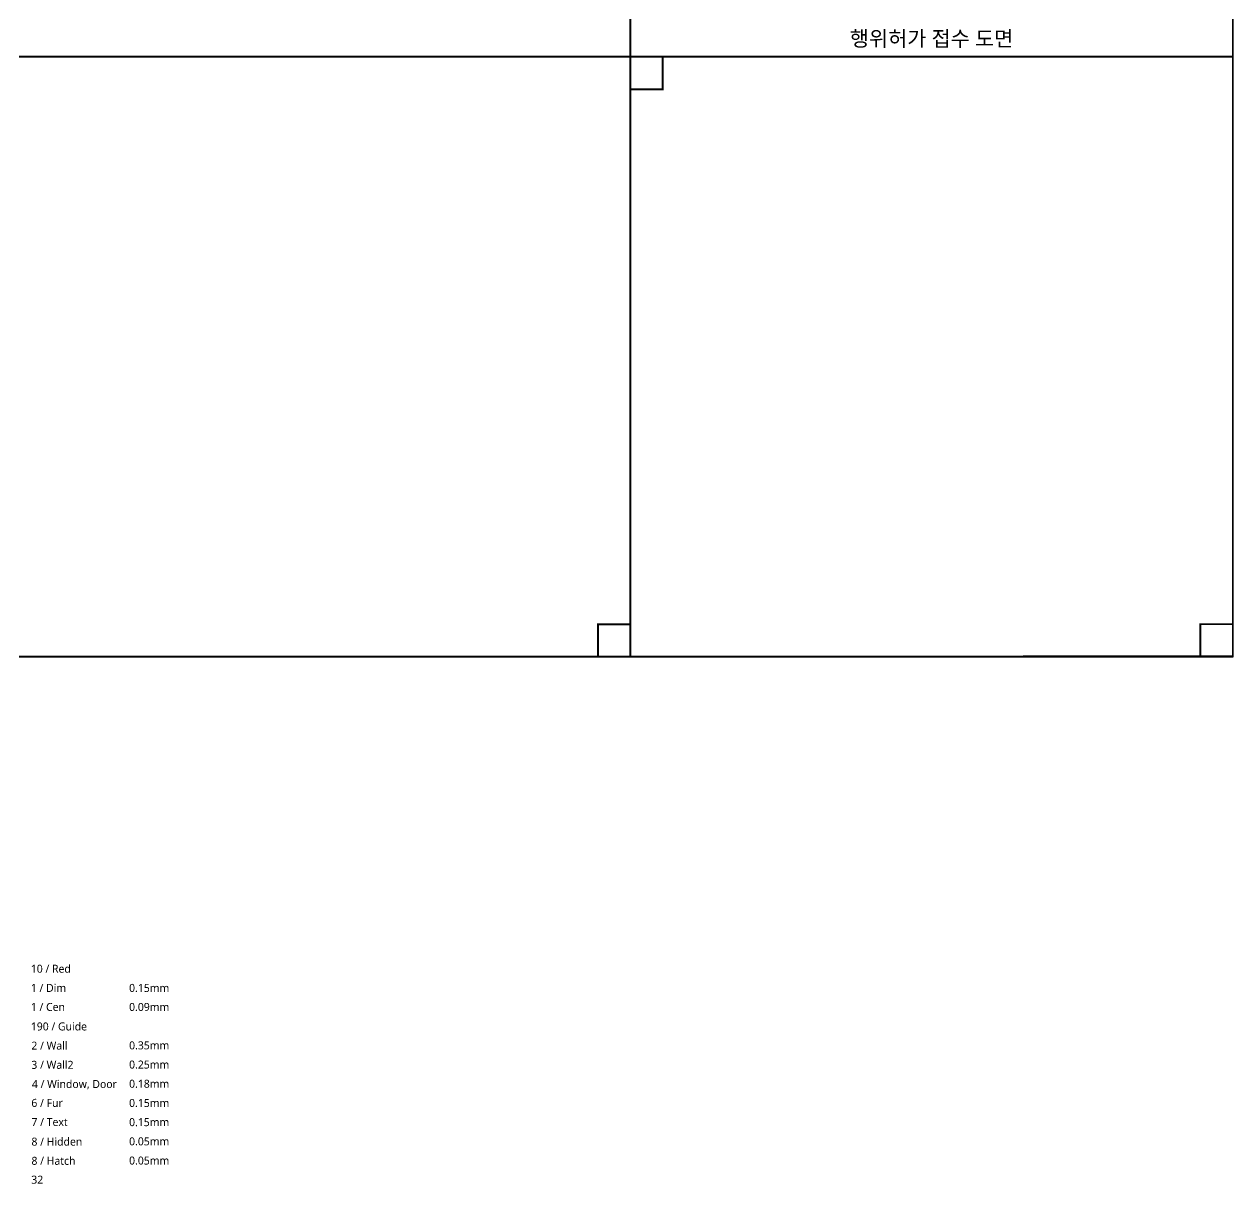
# Model space of a CAD drawing. Header units: inches. Extents: x 47110 to 276445, y 19043 to 183074.
# Drawn here: x 200851 to 276445, y 19422 to 91905 of the extents above; entities that cross this region are included whole.
import ezdxf
from ezdxf.enums import TextEntityAlignment as Align

# ---------------------------------------------------------------- set-up
doc = ezdxf.new("R2010")
doc.units = ezdxf.units.IN
doc.header["$LTSCALE"] = 50
doc.header["$MEASUREMENT"] = 0
doc.styles.add('맑은고딕', font='malgun.ttf')

msp = doc.modelspace()

# ---------------------------------------------------------------- linework, layer by layer
at = {"color": 32, "true_color": 0xcd6928}
msp.add_lwpolyline([(236709.2281377, 52380.7111131, 121.7664609, 121.7664609, 0), (276383.5645057, 52385.0444568, 121.7664609, 121.7664609, 0), (276383.5645057, 183013.0076855, 0, 0, 0)], format="xyseb", dxfattribs=at)
at = {"color": 32, "true_color": 0xcd6928, "const_width": 121.7664609}
for points in [[(238724.7066529, 182996.027182), (238738.6997472, 52380.9327777)], [(125748.1330942, 89866.7154522), (276383.5645057, 89866.7154522)], [(240757.7124717, 89866.7154522), (240757.7124717, 87837.2744379), (238728.2714574, 87837.2744379)], [(236709.2281377, 52367.8405652), (236709.2281377, 54397.2815795), (238738.669152, 54397.2815795)], [(274354.0928962, 52371.9522442), (274354.0928962, 54401.3932585), (276383.5339105, 54401.3932585)], [(125748.916784, 52367.8380644), (276384.3481955, 52367.8380644)]]:
    msp.add_lwpolyline(points, dxfattribs=at)

# ---------------------------------------------------------------- texts
at = {"color": 7, "style": '맑은고딕'}
msp.add_text('행위허가 접수 도면', height=953.10310984, dxfattribs=at).set_placement((257557.7003838, 91004.5626982), align=Align.MIDDLE_CENTER)
at = {"style": '맑은고딕'}
for s, p in [('10 / Red', (201265.1845262, 32615.8658654)), ('1 / Dim', (201265.1845262, 31415.8658654)), ('0.15mm', (207407.0032307, 31415.8658654)), ('1 / Cen', (201265.1845262, 30226.3957567)), ('0.09mm', (207407.0032307, 30226.3957567)), ('190 / Guide', (201265.1845262, 29009.0723871)), ('2 / Wall', (201299.4915914, 27809.0723871)), ('0.35mm', (207407.0032307, 27826.3957567)), ('3 / Wall2', (201299.4915914, 26609.0723871)), ('0.25mm', (207407.0032307, 26626.3957567)), ('4 / Window, Door', (201332.7796349, 25409.0723871)), ('0.18mm', (207407.0032307, 25426.3957567)), ('6 / Fur', (201299.4915914, 24229.113148)), ('0.15mm', (207407.0032307, 24226.3957567)), ('7 / Text', (201306.6247436, 23037.2653219)), ('0.15mm', (207407.0032307, 23026.3957567)), ('8 / Hidden', (201305.2660479, 21809.0723871)), ('0.05mm', (207407.0032307, 21826.3957567)), ('8 / Hatch', (201305.2660479, 20609.0723871)), ('0.05mm', (207407.0032307, 20626.3957567)), ('32', (201293.0377871, 19429.113148))]:
    msp.add_text(s, height=500, dxfattribs=at).set_placement(p)

doc.saveas('drawing.dxf')
